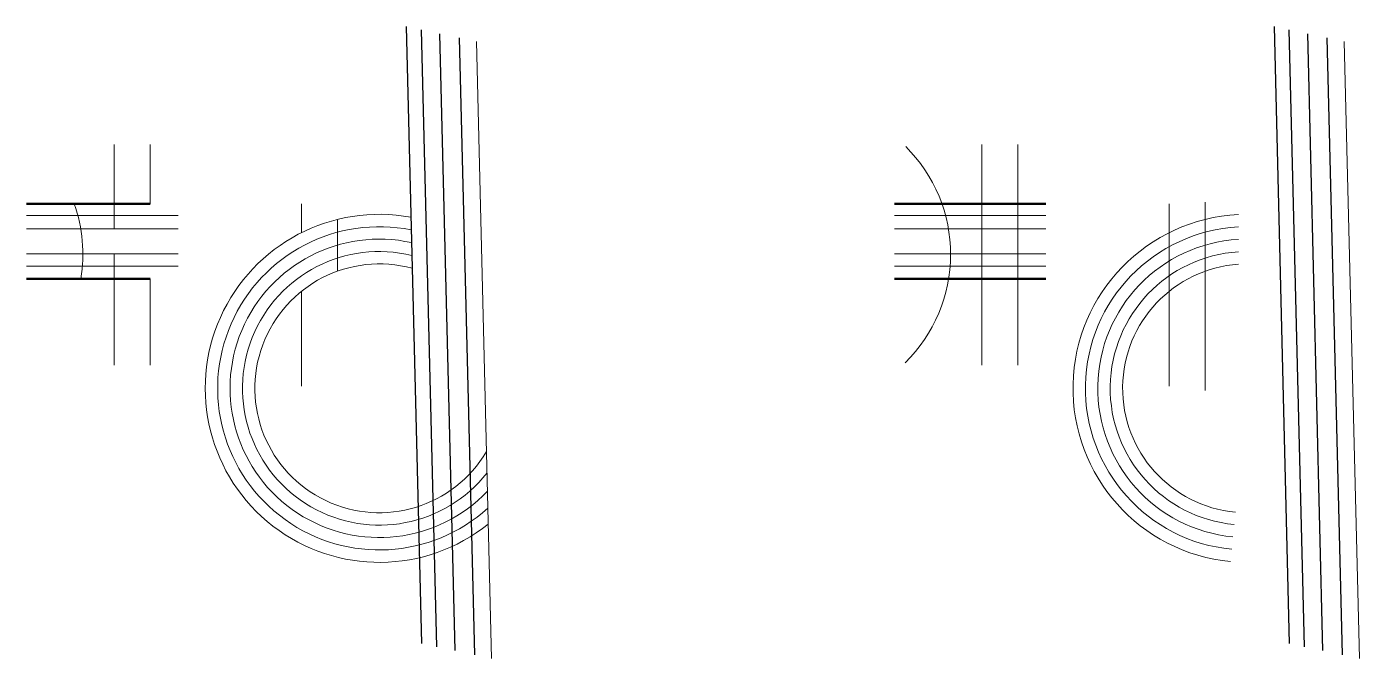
# Model space of a CAD drawing. Header units: centimetres. Extents: x 97323 to 265176, y 25162 to 39605.
# Drawn here: x 193244 to 198859, y 31747 to 34410 of the extents above; entities that cross this region are included whole.
import ezdxf

# ---------------------------------------------------------------- set-up
doc = ezdxf.new("R2010")
doc.units = ezdxf.units.CM
doc.header["$LTSCALE"] = 0.4
for name, color, linetype, lineweight in [('01-FORT-4', 70, 'Continuous', 50), ('01-FORT-5', 133, 'Continuous', 25), ('02-FIN-1', 150, 'Continuous', 15), ('02-FIN-2', 200, 'Continuous', 15), ('02-FIN-3', 211, 'Continuous', 15)]:
    doc.layers.add(name, color=color, linetype=linetype, lineweight=lineweight)

msp = doc.modelspace()

# ---------------------------------------------------------------- linework, layer by layer
at = {"layer": '01-FORT-4'}
for p, q in [((193244.056, 33662.612), (193763.896, 33662.612)), ((196899.764, 33662.612), (197538.152, 33662.612)), ((193244.056, 33347.612), (193763.896, 33347.612)), ((196899.764, 33347.612), (197538.152, 33347.612))]:
    msp.add_line(p, q, dxfattribs=at)
at = {"layer": '01-FORT-5'}
for p, q in [((194843.349, 34410.016), (194907.351, 31810.018)), ((194906.227, 34395.972), (194970.23, 31795.974)), ((194983.771, 34379.703), (195047.774, 31779.705)), ((195066.188, 34362.694), (195130.191, 31762.696)), ((198499.056, 34410.016), (198563.059, 31810.018)), ((198561.935, 34395.972), (198625.937, 31795.974)), ((198639.479, 34379.703), (198703.482, 31779.705)), ((198721.896, 34362.694), (198785.898, 31762.696))]:
    msp.add_line(p, q, dxfattribs=at)
at = {"layer": '02-FIN-1'}
for p, q in [((195138.859, 34347.164), (195202.862, 31747.166)), ((198794.567, 34347.164), (198858.569, 31747.166))]:
    msp.add_line(p, q, dxfattribs=at)
at = {"layer": '02-FIN-2'}
for centre, radius, start, end in [((194729.963, 32885.397), 733.493, 79.54039, 308.7353), ((198385.671, 32885.397), 733.493, 92.868847, 264.577753), ((194729.963, 32885.397), 524.435, 74.690928, 329.409803), ((198385.671, 32885.397), 524.435, 94.014076, 264.577753)]:
    msp.add_arc(centre, radius, start, end, dxfattribs=at)
at = {"layer": '02-FIN-3'}
for p, q in [((193613.029, 33913.283), (193613.029, 33557.612)), ((193763.896, 33913.283), (193763.896, 33662.612)), ((197268.736, 33913.283), (197268.736, 32982.423)), ((197419.604, 33913.283), (197419.604, 32982.423)), ((194401.443, 33662.479), (194401.443, 33541.206)), ((198057.151, 33662.479), (198057.151, 32895.207)), ((198209.541, 33669.804), (198209.541, 32876.895)), ((193244.056, 33613.293), (193882.444, 33613.293)), ((194553.833, 33597.429), (194553.833, 33379.371)), ((196899.764, 33613.293), (197538.152, 33613.293)), ((193244.056, 33557.612), (193882.444, 33557.612)), ((196899.764, 33557.612), (197538.152, 33557.612)), ((193244.056, 33452.612), (193882.444, 33452.612)), ((193613.029, 33452.612), (193613.029, 32982.423)), ((196899.764, 33452.612), (197538.152, 33452.612)), ((193244.056, 33400.168), (193882.444, 33400.168)), ((196899.764, 33400.168), (197538.152, 33400.168)), ((193763.896, 33347.612), (193763.896, 32982.423)), ((194401.443, 33294.183), (194401.443, 32895.207))]:
    msp.add_line(p, q, dxfattribs=at)
for centre, radius, start, end in [((196495.384, 33450.271), 641.099, 314.556484, 45.141726), ((192839.676, 33450.271), 641.099, 350.785561, 19.342468), ((194729.963, 32885.397), 681.228, 78.614866, 312.167456), ((198385.671, 32885.397), 681.228, 93.089154, 264.577753), ((194729.963, 32885.397), 628.964, 77.531201, 316.410106), ((198385.671, 32885.397), 628.964, 93.346132, 264.577753), ((194729.963, 32885.397), 576.699, 76.244526, 321.870943), ((198385.671, 32885.397), 576.699, 93.649775, 264.577753)]:
    msp.add_arc(centre, radius, start, end, dxfattribs=at)

doc.saveas('drawing.dxf')
